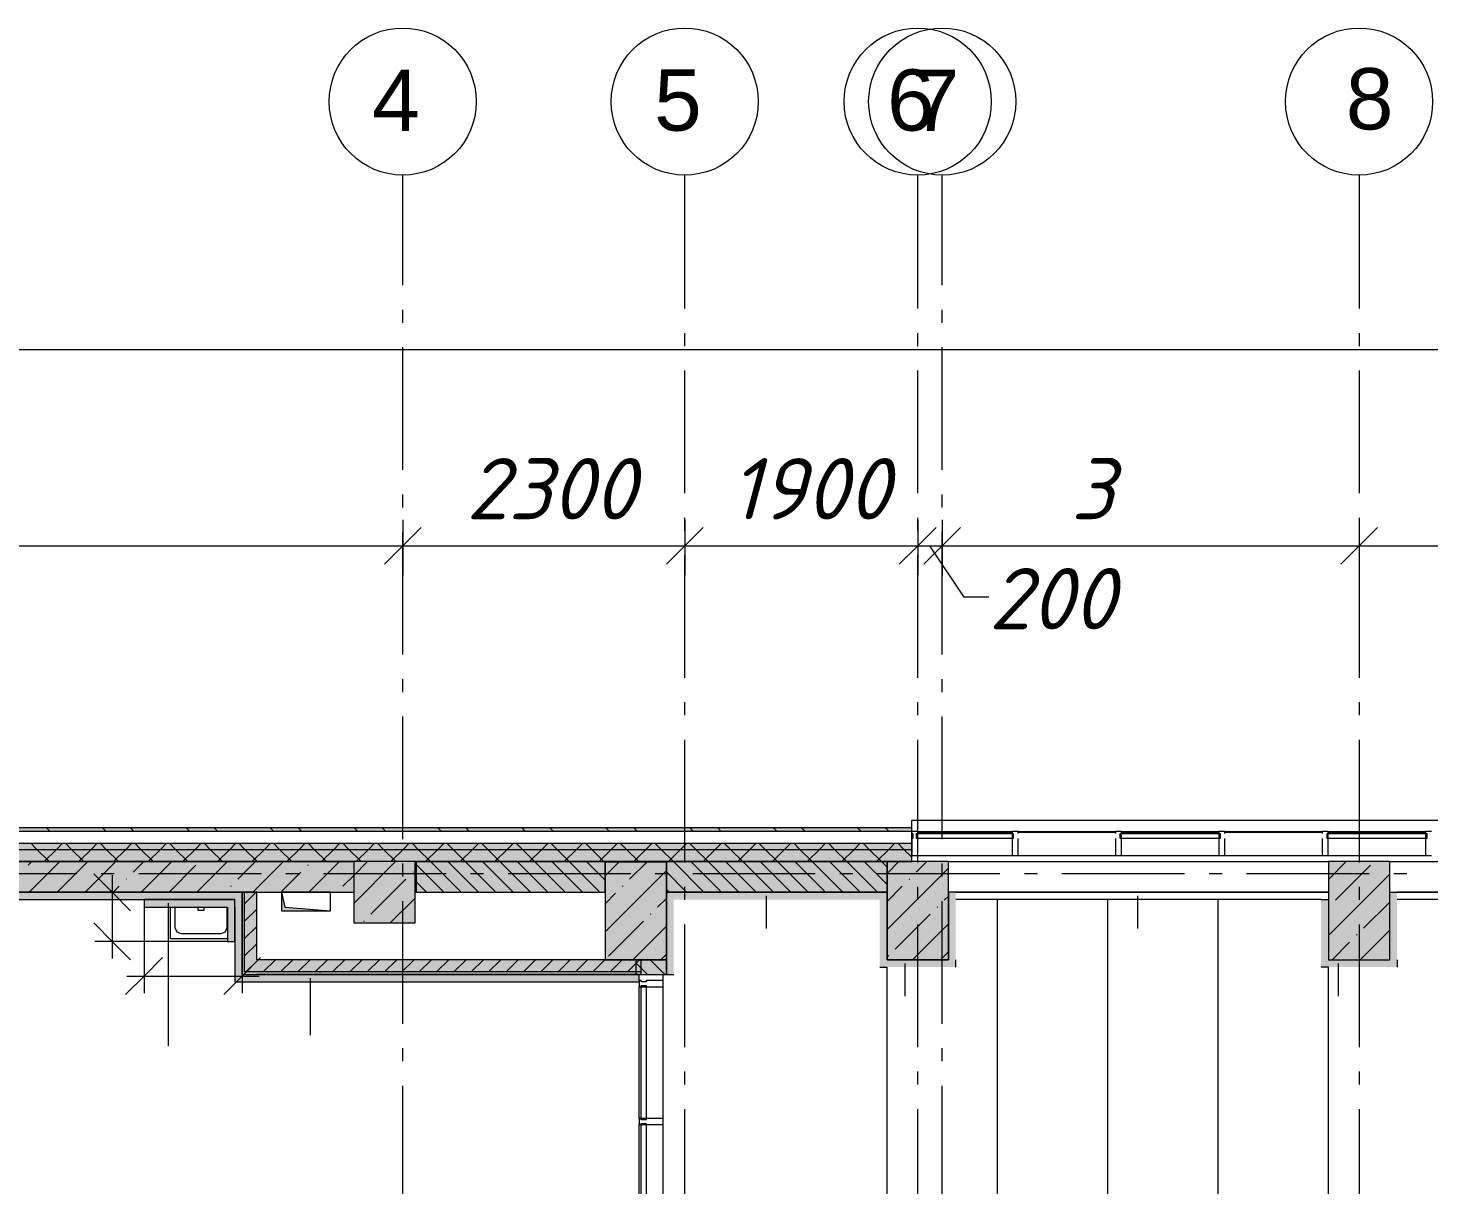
# Model space of a CAD drawing. Header units: millimetres. Extents: x -537608 to 253996, y -217170 to 186033.
# Drawn here: x -363518 to -352091, y 28662 to 38099 of the extents above; entities that cross this region are included whole.
import ezdxf

# ---------------------------------------------------------------- set-up
doc = ezdxf.new("R2010")
doc.units = ezdxf.units.MM
doc.layers.add('PDF _Геометрия', color=7, linetype='Continuous')
doc.layers.add('PDF _Текст', color=7, linetype='Continuous')
doc.layers.add('PDF _Сплошная заливка', color=7, linetype='Continuous', true_color=0xffffff)
doc.styles.add('PDF ArialMT', font='arial.ttf')
doc.styles.add('PDF ISOCPEUR Italic', font='isocpeui.ttf')

msp = doc.modelspace()

# ---------------------------------------------------------------- hatches: boundary and pattern name
at = {"layer": 'PDF _Сплошная заливка', "transparency": 33554559}
h = msp.add_hatch(color=256, dxfattribs=at)
h.paths.add_polyline_path([(-344883.6905, 31549.349), (-344742.87, 31549.349), (-344742.87, 31576.3513), (-345349.8654, 31576.3513), (-345349.8654, 31549.349), (-345302.6812, 31549.349)], flags=0)
h.paths.add_polyline_path([(-356309.8674, 31549.349), (-356309.8674, 31576.3513), (-368611.3754, 31576.3513), (-368611.3754, 31549.349), (-356615.3803, 31549.349)], flags=0)
h = msp.add_hatch(color=256, dxfattribs=at)
h.paths.add_polyline_path([(-345349.8654, 31399.3526), (-344742.87, 31399.3526), (-344742.87, 31449.3528), (-345349.8654, 31449.3528)], flags=0)
h.paths.add_polyline_path([(-356615.3803, 31399.3526), (-356309.8674, 31399.3526), (-356309.8674, 31449.3528), (-368461.3748, 31449.3528), (-368461.3748, 31399.3526), (-358291.3347, 31399.3526)], flags=0)
h = msp.add_hatch(color=256, dxfattribs=at)
h.paths.add_polyline_path([(-344742.87, 31299.3521), (-344742.87, 31399.3526), (-345349.8654, 31399.3526), (-345349.8654, 31299.3521), (-344883.6905, 31299.3521)], flags=0)
h.paths.add_polyline_path([(-356309.8674, 31299.3521), (-356309.8674, 31399.3526), (-368361.3744, 31399.3526), (-368361.3744, 31299.3521), (-356615.3803, 31299.3521)], flags=0)
h = msp.add_hatch(color=256, dxfattribs=at)
h.paths.add_polyline_path([(-360361.3746, 31049.3511), (-360351.3677, 31049.3511), (-360351.3677, 31299.3521), (-360361.3746, 31297.5911)], flags=0)
h.paths.add_polyline_path([(-361771.3703, 31049.3511), (-360861.3681, 31049.3511), (-360861.3681, 31299.3521), (-367861.3722, 31299.3521), (-367861.3722, 31049.3511), (-362481.2252, 31049.3511)], flags=0)
h = msp.add_hatch(color=256, dxfattribs=at)
h.paths.add_polyline_path([(-345302.6812, 31049.3511), (-342911.3689, 31049.3511), (-342911.3689, 31299.3521), (-345349.8654, 31299.3521), (-345349.8654, 31049.3511)], flags=0)
h.paths.add_polyline_path([(-356511.3667, 31049.3511), (-356511.3667, 31299.3521), (-360351.3677, 31299.3521), (-360351.3677, 31049.3511), (-358811.368, 31049.3511), (-358811.368, 31299.0034), (-358311.3745, 31299.0034), (-358311.3745, 31049.3511), (-356615.3803, 31049.3511)], flags=0)
for points in [[(-358811.368, 30499.0043), (-358311.3745, 30499.0043), (-358311.3745, 31299.0034), (-358811.368, 31299.0034), (-358811.368, 30869.4459)], [(-352411.3664, 30499.3488), (-352411.3664, 31299.3521), (-352911.3686, 31299.3521), (-352911.3686, 30499.3488), (-352425.4899, 30499.3488)], [(-358533.3699, 30379.3517), (-358516.3702, 30379.3517), (-358516.3702, 30399.3526), (-361751.3736, 30399.3526), (-361751.3736, 30379.3517), (-359129.3163, 30379.3517)], [(-358516.3702, 30399.3526), (-358516.3702, 30499.3488), (-361651.3732, 30499.3488), (-361651.3732, 30399.3526), (-359129.3163, 30399.3526)]]:
    msp.add_hatch(color=256, dxfattribs=at).paths.add_polyline_path(points)
at = {"layer": 'PDF _Сплошная заливка', "true_color": 0xff7d7d, "transparency": 33554559}
for points in [[(-361831.3688, 30989.3525), (-361771.3703, 30989.3525), (-361771.3703, 31049.3511), (-367801.3736, 31049.3511), (-367801.3736, 30989.3525), (-362481.2252, 30989.3525)], [(-358291.3347, 30379.0029), (-358251.3673, 30379.0029), (-358251.3673, 31049.3511), (-358311.3745, 31049.3511), (-358311.3745, 30379.0029)], [(-358533.3699, 30319.3488), (-358533.3699, 30379.3517), (-361771.3703, 30379.3517), (-361771.3703, 30319.3488), (-359129.3163, 30319.3488)]]:
    msp.add_hatch(color=11, dxfattribs=at).paths.add_polyline_path(points)
at = {"layer": 'PDF _Сплошная заливка', "true_color": 0xbce362, "transparency": 33554559}
msp.add_hatch(color=63, dxfattribs=at).paths.add_polyline_path([(-361891.3759, 30929.3498), (-361831.3688, 30929.3498), (-361831.3688, 30989.3525), (-362571.3737, 30989.3525), (-362571.3737, 30929.3498), (-362481.2252, 30929.3498)])

# ---------------------------------------------------------------- linework, layer by layer
at = {"layer": 'PDF _Геометрия', "color": 253, "lineweight": 9, "true_color": 0xaaaaaa}
for p, q in [((-360461.375, 36000.5951), (-360461.375, 36899.2642)), ((-358161.3738, 35810.6873), (-358161.3738, 36899.2642)), ((-356261.3743, 35810.6873), (-356261.3743, 36899.2642)), ((-356061.3734, 36000.5951), (-356061.3734, 36899.2642)), ((-352661.3676, 36899.2642), (-352661.3676, 35810.6873)), ((-360461.375, 35694.7636), (-360461.375, 35800.5943)), ((-356061.3734, 35694.7636), (-356061.3734, 35800.5943)), ((-358161.3738, 35504.8516), (-358161.3738, 35610.6865)), ((-356261.3743, 35504.8516), (-356261.3743, 35610.6865)), ((-352661.3676, 35610.6865), (-352661.3676, 35504.8516)), ((-360461.375, 34494.7628), (-360461.375, 35494.7628)), ((-356061.3734, 34494.7628), (-356061.3734, 35494.7628)), ((-358161.3738, 34304.8507), (-358161.3738, 35304.8507)), ((-356261.3743, 34304.8507), (-356261.3743, 35304.8507)), ((-352661.3676, 35304.8507), (-352661.3676, 34304.8507)), ((-360461.375, 34188.9271), (-360461.375, 34294.762)), ((-356061.3734, 34188.9271), (-356061.3734, 34294.762)), ((-358161.3738, 33999.0192), (-358161.3738, 34104.8542)), ((-356261.3743, 33999.0192), (-356261.3743, 34104.8542)), ((-352661.3676, 34104.8542), (-352661.3676, 33999.0192)), ((-360461.375, 32988.9262), (-360461.375, 33988.9262)), ((-356061.3734, 32988.9262), (-356061.3734, 33988.9262)), ((-358161.3738, 32799.0184), (-358161.3738, 33799.0184)), ((-356261.3743, 32799.0184), (-356261.3743, 33799.0184)), ((-352661.3676, 33799.0184), (-352661.3676, 32799.0184)), ((-360461.375, 32683.0947), (-360461.375, 32788.9297)), ((-356061.3734, 32683.0947), (-356061.3734, 32788.9297)), ((-358161.3738, 32493.187), (-358161.3738, 32599.0176)), ((-356261.3743, 32493.187), (-356261.3743, 32599.0176)), ((-352661.3676, 32599.0176), (-352661.3676, 32493.187)), ((-360461.375, 31483.0939), (-360461.375, 32483.0939)), ((-356061.3734, 31483.0939), (-356061.3734, 32483.0939)), ((-358161.3738, 31293.1861), (-358161.3738, 32293.1861)), ((-356261.3743, 31293.1861), (-356261.3743, 32293.1861)), ((-352661.3676, 32293.1861), (-352661.3676, 31293.1861)), ((-356309.8674, 31576.3513), (-356309.8674, 31637.3488)), ((-356309.8674, 31637.3488), (-345349.8654, 31637.3488)), ((-356259.8672, 31539.3506), (-355491.7964, 31539.3506)), ((-355491.7964, 31537.3527), (-356259.8672, 31537.3527)), ((-355441.7962, 31539.3506), (-354648.7167, 31539.3506)), ((-354648.7167, 31537.3527), (-355441.7962, 31537.3527)), ((-354598.7165, 31539.3506), (-353805.637, 31539.3506)), ((-353805.637, 31537.3527), (-354598.7165, 31537.3527)), ((-353755.6368, 31539.3506), (-352962.5659, 31539.3506)), ((-352962.5659, 31537.3527), (-353755.6368, 31537.3527)), ((-352912.5657, 31539.3506), (-352119.4861, 31539.3506)), ((-352119.4861, 31537.3527), (-352912.5657, 31537.3527)), ((-363119.8001, 31199.3518), (-364119.8044, 31199.3518)), ((-362813.9686, 31199.3518), (-362919.7992, 31199.3518)), ((-361613.9721, 31199.3518), (-362613.9677, 31199.3518)), ((-361308.132, 31199.3518), (-361413.9713, 31199.3518)), ((-360108.1355, 31199.3518), (-361108.1311, 31199.3518)), ((-360461.375, 31177.2625), (-360461.375, 31283.0931)), ((-359802.304, 31199.3518), (-359908.1346, 31199.3518)), ((-358602.2989, 31199.3518), (-359602.3032, 31199.3518)), ((-358296.4674, 31199.3518), (-358402.298, 31199.3518)), ((-357096.4709, 31199.3518), (-358096.4665, 31199.3518)), ((-356790.6308, 31199.3518), (-356896.47, 31199.3518)), ((-355590.6343, 31199.3518), (-356590.6299, 31199.3518)), ((-356061.3734, 31177.2625), (-356061.3734, 31283.0931)), ((-355284.8028, 31199.3518), (-355390.6334, 31199.3518)), ((-354084.7976, 31199.3518), (-355084.8019, 31199.3518)), ((-353778.9661, 31199.3518), (-353884.7968, 31199.3518)), ((-352578.9697, 31199.3518), (-353578.9653, 31199.3518)), ((-352273.1296, 31199.3518), (-352378.9688, 31199.3518)), ((-358161.3738, 30987.3503), (-358161.3738, 31093.1853)), ((-356261.3743, 30987.3503), (-356261.3743, 31093.1853)), ((-352661.3676, 31093.1853), (-352661.3676, 30987.3503)), ((-361451.3724, 31049.3511), (-361451.3724, 30899.3505)), ((-361051.3707, 31049.3511), (-361451.3724, 31049.3511)), ((-361451.3724, 31049.3511), (-361423.8748, 30926.8523)), ((-361051.3707, 30899.3505), (-361051.3707, 31049.3511)), ((-360461.375, 29977.2616), (-360461.375, 30977.2616)), ((-356061.3734, 29977.2616), (-356061.3734, 30977.2616)), ((-362356.3711, 30669.3504), (-362356.3711, 30929.3498)), ((-362316.3691, 30759.3482), (-362316.3691, 30929.3498)), ((-362131.3701, 30929.3498), (-362131.3701, 30904.3367)), ((-362131.3701, 30904.3367), (-362081.3699, 30904.3367)), ((-362081.3699, 30904.3367), (-362081.3699, 30929.3498)), ((-361896.3708, 30929.7932), (-361896.3708, 30759.3482)), ((-361451.3724, 30899.3505), (-361051.3707, 30899.3505)), ((-361423.8748, 30926.8523), (-361051.3707, 30899.3505)), ((-362301.7291, 30723.9966), (-362316.3691, 30759.3482)), ((-361896.3708, 30759.3482), (-361911.0195, 30723.9966)), ((-358161.3738, 29787.3495), (-358161.3738, 30787.3495)), ((-356261.3743, 29787.3495), (-356261.3743, 30787.3495)), ((-352661.3676, 30787.3495), (-352661.3676, 29787.3495)), ((-361891.3759, 30669.3504), (-362356.3711, 30669.3504)), ((-362266.369, 30709.3479), (-362301.7291, 30723.9966)), ((-361946.371, 30709.3479), (-362266.369, 30709.3479)), ((-361911.0195, 30723.9966), (-361946.371, 30709.3479)), ((-360461.375, 29671.4258), (-360461.375, 29777.2608)), ((-356061.3734, 29671.4258), (-356061.3734, 29777.2608)), ((-358161.3738, 29481.518), (-358161.3738, 29587.353)), ((-356261.3743, 29481.518), (-356261.3743, 29587.353)), ((-352661.3676, 29587.353), (-352661.3676, 29481.518)), ((-360461.375, 28471.425), (-360461.375, 29471.425)), ((-356061.3734, 28471.425), (-356061.3734, 29471.425)), ((-358161.3738, 28281.5172), (-358161.3738, 29281.5172)), ((-356261.3743, 28281.5172), (-356261.3743, 29281.5172)), ((-352661.3676, 29281.5172), (-352661.3676, 28281.5172))]:
    msp.add_line(p, q, dxfattribs=at)
at = {"layer": 'PDF _Геометрия', "lineweight": 9}
for p, q in [((-368501.3767, 35475.7264), (-264521.3486, 35475.7264)), ((-360461.375, 34087.8588), (-360461.375, 33875.7282)), ((-358161.3738, 34087.8588), (-358161.3738, 33875.7282)), ((-356261.3743, 34087.8588), (-356261.3743, 33875.7282)), ((-356061.3734, 34087.8588), (-356061.3734, 33875.7282)), ((-352661.3676, 34087.8588), (-352661.3676, 33875.7282)), ((-368501.3767, 33875.7282), (-360461.375, 33875.7282)), ((-360461.375, 33875.7282), (-358161.3738, 33875.7282)), ((-360461.375, 33875.7282), (-360461.375, 33635.7254)), ((-358161.3738, 33875.7282), (-356261.3743, 33875.7282)), ((-358161.3738, 33875.7282), (-358161.3738, 33635.7254)), ((-356261.3743, 33875.7282), (-356061.3734, 33875.7282)), ((-356261.3743, 33875.7282), (-356261.3743, 33635.7254)), ((-355881.2573, 33457.9215), (-356161.3739, 33875.7282)), ((-356061.3734, 33875.7282), (-352661.3676, 33875.7282)), ((-356061.3734, 33875.7282), (-356061.3734, 33635.7254)), ((-352661.3676, 33875.7282), (-347961.3647, 33875.7282)), ((-352661.3676, 33875.7282), (-352661.3676, 33635.7254)), ((-355681.2564, 33457.9215), (-355881.2573, 33457.9215)), ((-356309.8674, 31576.3513), (-368361.3744, 31576.3513)), ((-368361.3744, 31549.349), (-356309.8674, 31549.349)), ((-356309.8674, 31549.349), (-356309.8674, 31576.3513)), ((-356309.8674, 31449.3528), (-356309.8674, 31549.349)), ((-356259.8672, 31546.352), (-356309.8674, 31546.352)), ((-356309.8674, 31546.352), (-356309.8674, 31529.3523)), ((-356259.8672, 31529.3523), (-356259.8672, 31546.352)), ((-356259.8672, 31546.352), (-355491.7964, 31546.352)), ((-355441.7962, 31546.352), (-355491.7964, 31546.352)), ((-355491.7964, 31546.352), (-355491.7964, 31529.3523)), ((-355441.7962, 31546.352), (-354648.7167, 31546.352)), ((-355441.7962, 31529.3523), (-355441.7962, 31546.352)), ((-354598.7165, 31546.352), (-354648.7167, 31546.352)), ((-354648.7167, 31546.352), (-354648.7167, 31529.3523)), ((-354598.7165, 31546.352), (-353805.637, 31546.352)), ((-354598.7165, 31529.3523), (-354598.7165, 31546.352)), ((-353755.6368, 31546.352), (-353805.637, 31546.352)), ((-353805.637, 31546.352), (-353805.637, 31529.3523)), ((-353755.6368, 31546.352), (-352962.5659, 31546.352)), ((-353755.6368, 31529.3523), (-353755.6368, 31546.352)), ((-352912.5657, 31546.352), (-352962.5659, 31546.352)), ((-352962.5659, 31546.352), (-352962.5659, 31529.3523)), ((-352912.5657, 31529.3523), (-352912.5657, 31546.352)), ((-352912.5657, 31546.352), (-352119.4861, 31546.352)), ((-352069.4859, 31546.352), (-352119.4861, 31546.352)), ((-352119.4861, 31546.352), (-352119.4861, 31529.3523)), ((-368361.3744, 31449.3528), (-356309.8674, 31449.3528)), ((-363445.4904, 31399.3526), (-363495.4906, 31449.3528)), ((-363286.0857, 31399.3526), (-363236.0854, 31449.3528)), ((-363162.6439, 31399.3526), (-363212.6441, 31449.3528)), ((-363003.2477, 31399.3526), (-362953.2475, 31449.3528)), ((-362879.806, 31399.3526), (-362929.8062, 31449.3528)), ((-362720.4012, 31399.3526), (-362670.401, 31449.3528)), ((-362596.9594, 31399.3526), (-362646.9596, 31449.3528)), ((-362437.5633, 31399.3526), (-362387.5631, 31449.3528)), ((-362314.1129, 31399.3526), (-362364.1131, 31449.3528)), ((-362154.7167, 31399.3526), (-362104.7165, 31449.3528)), ((-362031.275, 31399.3526), (-362081.2752, 31449.3528)), ((-361871.8702, 31399.3526), (-361821.87, 31449.3528)), ((-361748.4284, 31399.3526), (-361798.4286, 31449.3528)), ((-361589.0323, 31399.3526), (-361539.0321, 31449.3528)), ((-361465.5905, 31399.3526), (-361515.5907, 31449.3528)), ((-361306.1858, 31399.3526), (-361256.1855, 31449.3528)), ((-361182.744, 31399.3526), (-361232.7442, 31449.3528)), ((-361023.3478, 31399.3526), (-360973.3476, 31449.3528)), ((-360899.906, 31399.3526), (-360949.9062, 31449.3528)), ((-360740.5013, 31399.3526), (-360690.5011, 31449.3528)), ((-360617.0595, 31399.3526), (-360667.0597, 31449.3528)), ((-360457.6634, 31399.3526), (-360407.6631, 31449.3528)), ((-360334.2216, 31399.3526), (-360384.2131, 31449.3528)), ((-360174.8168, 31399.3526), (-360124.8166, 31449.3528)), ((-360051.375, 31399.3526), (-360101.3752, 31449.3528)), ((-359891.9703, 31399.3526), (-359841.9787, 31449.3528)), ((-359768.5284, 31399.3526), (-359818.5286, 31449.3528)), ((-359609.1323, 31399.3526), (-359559.1321, 31449.3528)), ((-359485.6905, 31399.3526), (-359535.6907, 31449.3528)), ((-359326.2858, 31399.3526), (-359276.2856, 31449.3528)), ((-359202.8439, 31399.3526), (-359252.8442, 31449.3528)), ((-359043.4478, 31399.3526), (-358993.4476, 31449.3528)), ((-358920.006, 31399.3526), (-358970.0062, 31449.3528)), ((-358760.6013, 31399.3526), (-358710.6011, 31449.3528)), ((-358637.1595, 31399.3526), (-358687.1597, 31449.3528)), ((-358477.7633, 31399.3526), (-358427.7631, 31449.3528)), ((-358354.3216, 31399.3526), (-358404.3218, 31449.3528)), ((-358194.9168, 31399.3526), (-358144.9166, 31449.3528)), ((-358071.475, 31399.3526), (-358121.4752, 31449.3528)), ((-357912.0789, 31399.3526), (-357862.0787, 31449.3528)), ((-357788.6285, 31399.3526), (-357838.6287, 31449.3528)), ((-357629.2323, 31399.3526), (-357579.2321, 31449.3528)), ((-357505.7906, 31399.3526), (-357555.7908, 31449.3528)), ((-357346.3858, 31399.3526), (-357296.3856, 31449.3528)), ((-357222.944, 31399.3526), (-357272.9442, 31449.3528)), ((-357063.5479, 31399.3526), (-357013.5477, 31449.3528)), ((-356940.1061, 31399.3526), (-356990.1063, 31449.3528)), ((-356780.7013, 31399.3526), (-356730.7011, 31449.3528)), ((-356657.2596, 31399.3526), (-356707.2598, 31449.3528)), ((-356497.8634, 31399.3526), (-356447.8632, 31449.3528)), ((-356374.4216, 31399.3526), (-356424.4219, 31449.3528)), ((-356309.8674, 31529.3523), (-356299.8691, 31529.3523)), ((-356299.8691, 31489.3504), (-356309.8674, 31489.3504)), ((-356309.8674, 31489.3504), (-356309.8674, 31349.3524)), ((-356309.8674, 31399.3526), (-356309.8674, 31449.3528)), ((-356299.8691, 31529.3523), (-356299.8691, 31489.3504)), ((-356269.8742, 31489.3504), (-356269.8742, 31529.3523)), ((-356269.8742, 31529.3523), (-356259.8672, 31529.3523)), ((-356259.8672, 31489.3504), (-356269.8742, 31489.3504)), ((-356259.8672, 31489.3504), (-356259.8672, 31529.3523)), ((-356259.8672, 31529.3523), (-355491.7964, 31529.3523)), ((-356259.8672, 31349.3524), (-356259.8672, 31489.3504)), ((-355491.7964, 31489.3504), (-356259.8672, 31489.3504)), ((-355491.7964, 31529.3523), (-355491.7964, 31489.3504)), ((-355491.7964, 31529.3523), (-355481.7895, 31529.3523)), ((-355481.7895, 31489.3504), (-355491.7964, 31489.3504)), ((-355491.7964, 31489.3504), (-355491.7964, 31349.3524)), ((-355481.7895, 31529.3523), (-355481.7895, 31489.3504)), ((-355441.7962, 31349.3524), (-355441.7962, 31489.3504)), ((-354648.7167, 31489.3504), (-354648.7167, 31349.3524)), ((-354608.7148, 31489.3504), (-354608.7148, 31529.3523)), ((-354608.7148, 31529.3523), (-354598.7165, 31529.3523)), ((-354598.7165, 31489.3504), (-354608.7148, 31489.3504)), ((-354598.7165, 31489.3504), (-354598.7165, 31529.3523)), ((-354598.7165, 31529.3523), (-353805.637, 31529.3523)), ((-353805.637, 31489.3504), (-354598.7165, 31489.3504)), ((-354598.7165, 31349.3524), (-354598.7165, 31489.3504)), ((-353805.637, 31529.3523), (-353805.637, 31489.3504)), ((-353805.637, 31529.3523), (-353795.6386, 31529.3523)), ((-353795.6386, 31489.3504), (-353805.637, 31489.3504)), ((-353805.637, 31489.3504), (-353805.637, 31349.3524)), ((-353795.6386, 31529.3523), (-353795.6386, 31489.3504)), ((-353755.6368, 31349.3524), (-353755.6368, 31489.3504)), ((-352962.5659, 31489.3504), (-352962.5659, 31349.3524)), ((-352922.5639, 31489.3504), (-352922.5639, 31529.3523)), ((-352922.5639, 31529.3523), (-352912.5657, 31529.3523)), ((-352912.5657, 31489.3504), (-352922.5639, 31489.3504)), ((-352912.5657, 31489.3504), (-352912.5657, 31529.3523)), ((-352912.5657, 31529.3523), (-352119.4861, 31529.3523)), ((-352912.5657, 31349.3524), (-352912.5657, 31489.3504)), ((-352119.4861, 31489.3504), (-352912.5657, 31489.3504)), ((-352119.4861, 31529.3523), (-352119.4861, 31489.3504)), ((-352119.4861, 31529.3523), (-352109.4878, 31529.3523)), ((-352109.4878, 31489.3504), (-352119.4861, 31489.3504)), ((-352119.4861, 31489.3504), (-352119.4861, 31349.3524)), ((-352109.4878, 31529.3523), (-352109.4878, 31489.3504)), ((-368361.3744, 31399.3526), (-356309.8674, 31399.3526)), ((-363345.49, 31299.3521), (-363445.4904, 31399.3526)), ((-363386.0861, 31299.3521), (-363286.0857, 31399.3526)), ((-363062.6434, 31299.3521), (-363162.6439, 31399.3526)), ((-363103.2482, 31299.3521), (-363003.2477, 31399.3526)), ((-362779.8055, 31299.3521), (-362879.806, 31399.3526)), ((-362820.4017, 31299.3521), (-362720.4012, 31399.3526)), ((-362496.959, 31299.3521), (-362596.9594, 31399.3526)), ((-362537.5637, 31299.3521), (-362437.5633, 31399.3526)), ((-362214.121, 31299.3521), (-362314.1129, 31399.3526)), ((-362254.7172, 31299.3521), (-362154.7167, 31399.3526)), ((-361931.2745, 31299.3521), (-362031.275, 31399.3526)), ((-361971.8707, 31299.3521), (-361871.8702, 31399.3526)), ((-361648.428, 31299.3521), (-361748.4284, 31399.3526)), ((-361689.0327, 31299.3521), (-361589.0323, 31399.3526)), ((-361365.5901, 31299.3521), (-361465.5905, 31399.3526)), ((-361406.1862, 31299.3521), (-361306.1858, 31399.3526)), ((-361082.7435, 31299.3521), (-361182.744, 31399.3526)), ((-361123.3482, 31299.3521), (-361023.3478, 31399.3526)), ((-360799.9056, 31299.3521), (-360899.906, 31399.3526)), ((-360840.5017, 31299.3521), (-360740.5013, 31399.3526)), ((-360517.0591, 31299.3521), (-360617.0595, 31399.3526)), ((-360557.6638, 31299.3521), (-360457.6634, 31399.3526)), ((-360234.2211, 31299.3521), (-360334.2216, 31399.3526)), ((-360274.8172, 31299.3521), (-360174.8168, 31399.3526)), ((-359951.3746, 31299.3521), (-360051.375, 31399.3526)), ((-359991.9706, 31299.3521), (-359891.9703, 31399.3526)), ((-359668.5281, 31299.3521), (-359768.5284, 31399.3526)), ((-359709.1327, 31299.3521), (-359609.1323, 31399.3526)), ((-359385.6901, 31299.3521), (-359485.6905, 31399.3526)), ((-359426.2862, 31299.3521), (-359326.2858, 31399.3526)), ((-359102.8436, 31299.3521), (-359202.8439, 31399.3526)), ((-359143.4483, 31299.3521), (-359043.4478, 31399.3526)), ((-358820.0056, 31299.3521), (-358920.006, 31399.3526)), ((-358860.6017, 31299.3521), (-358760.6013, 31399.3526)), ((-358537.1591, 31299.3521), (-358637.1595, 31399.3526)), ((-358577.7638, 31299.3521), (-358477.7633, 31399.3526)), ((-358254.3211, 31299.3521), (-358354.3216, 31399.3526)), ((-358294.9173, 31299.3521), (-358194.9168, 31399.3526)), ((-357971.4746, 31299.3521), (-358071.475, 31399.3526)), ((-358012.0707, 31299.3521), (-357912.0789, 31399.3526)), ((-357688.6366, 31299.3521), (-357788.6285, 31399.3526)), ((-357729.2328, 31299.3521), (-357629.2323, 31399.3526)), ((-357405.7901, 31299.3521), (-357505.7906, 31399.3526)), ((-357446.3863, 31299.3521), (-357346.3858, 31399.3526)), ((-357122.9436, 31299.3521), (-357222.944, 31399.3526)), ((-357163.5483, 31299.3521), (-357063.5479, 31399.3526)), ((-356840.1057, 31299.3521), (-356940.1061, 31399.3526)), ((-356880.7018, 31299.3521), (-356780.7013, 31399.3526)), ((-356557.2591, 31299.3521), (-356657.2596, 31399.3526)), ((-356597.8639, 31299.3521), (-356497.8634, 31399.3526)), ((-356309.8674, 31334.8027), (-356374.4216, 31399.3526)), ((-356309.8674, 31299.3521), (-356309.8674, 31399.3526)), ((-356309.8674, 31349.3524), (-356259.8672, 31349.3524)), ((-356259.8672, 31349.3524), (-355491.7964, 31349.3524)), ((-355491.7964, 31349.3524), (-355441.7962, 31349.3524)), ((-355441.7962, 31349.3524), (-354648.7167, 31349.3524)), ((-354648.7167, 31349.3524), (-354598.7165, 31349.3524)), ((-354598.7165, 31349.3524), (-353805.637, 31349.3524)), ((-353805.637, 31349.3524), (-353755.6368, 31349.3524)), ((-353755.6368, 31349.3524), (-352962.5659, 31349.3524)), ((-352962.5659, 31349.3524), (-352912.5657, 31349.3524)), ((-352912.5657, 31349.3524), (-352119.4861, 31349.3524)), ((-352119.4861, 31349.3524), (-352069.4859, 31349.3524)), ((-367861.3722, 31299.3521), (-360861.3681, 31299.3521)), ((-360861.3681, 31299.3521), (-367861.3722, 31299.3521)), ((-363516.3399, 31269.2969), (-363486.2846, 31299.3521)), ((-363508.1845, 31049.3511), (-363258.1834, 31299.3521)), ((-363280.0919, 31049.3511), (-363030.0908, 31299.3521)), ((-363051.9906, 31049.3511), (-362801.9896, 31299.3521)), ((-362660.9711, 31212.2738), (-362573.8884, 31299.3521)), ((-362595.7882, 31049.3511), (-362345.7958, 31299.3521)), ((-362367.6956, 31049.3511), (-362147.7498, 31269.2969)), ((-362139.5944, 31049.3511), (-361889.5933, 31299.3521)), ((-361805.6023, 31155.2463), (-361661.4921, 31299.3521)), ((-361683.4005, 31049.3511), (-361433.3995, 31299.3521)), ((-361455.2994, 31049.3511), (-361292.381, 31212.2738)), ((-361235.3535, 31269.2969), (-361230.6084, 31274.0378)), ((-361227.1982, 31049.3511), (-360977.197, 31299.3521)), ((-360861.3681, 30958.983), (-360521.0033, 31299.3521)), ((-360861.3681, 31187.0799), (-360749.1045, 31299.3521)), ((-360361.3746, 31299.3521), (-360861.3681, 31299.3521)), ((-360861.3681, 31299.3521), (-360861.3681, 30799.35)), ((-360379.9847, 31212.2738), (-360375.2396, 31217.0146)), ((-360351.3677, 31299.3521), (-360361.3746, 31299.3521)), ((-360361.3746, 31299.3521), (-356309.8674, 31299.3521)), ((-360361.3746, 30799.35), (-360361.3746, 31299.3521)), ((-360351.3677, 31049.3511), (-360351.3677, 31299.3521)), ((-356511.3667, 31299.3521), (-360351.3677, 31299.3521)), ((-360351.3677, 31299.3521), (-360351.3677, 31049.3511)), ((-360125.6347, 31049.3511), (-360351.3677, 31275.0841)), ((-359984.22, 31049.3511), (-360234.2211, 31299.3521)), ((-359842.7967, 31049.3511), (-360092.7979, 31299.3521)), ((-359701.3735, 31049.3511), (-359951.3746, 31299.3521)), ((-359559.9502, 31049.3511), (-359809.9513, 31299.3521)), ((-359418.5355, 31049.3511), (-359668.5281, 31299.3521)), ((-359277.1123, 31049.3511), (-359527.1134, 31299.3521)), ((-359135.689, 31049.3511), (-359385.6901, 31299.3521)), ((-358994.2657, 31049.3511), (-359244.2668, 31299.3521)), ((-358852.8425, 31049.3511), (-359102.8436, 31299.3521)), ((-358811.368, 31149.2955), (-358961.4289, 31299.3521)), ((-358811.368, 31290.7188), (-358820.0056, 31299.3521)), ((-358811.368, 31184.1949), (-358696.5638, 31299.0034)), ((-358811.368, 31049.3511), (-358811.368, 31299.0034)), ((-358811.368, 31299.0034), (-358311.3745, 31299.0034)), ((-358311.3745, 31299.0034), (-358811.368, 31299.0034)), ((-358811.368, 31299.0034), (-358811.368, 31049.3511)), ((-358811.368, 30727.9969), (-358311.3745, 31227.999)), ((-358678.2379, 31299.0034), (-358678.5824, 31299.3521)), ((-358612.2197, 31155.2463), (-358468.4626, 31299.0034)), ((-358536.8146, 31299.0034), (-358537.1591, 31299.3521)), ((-358395.3913, 31299.0034), (-358395.7358, 31299.3521)), ((-358311.3745, 31299.0034), (-358311.3745, 31049.3511)), ((-358311.3745, 31049.3511), (-358311.3745, 31299.0034)), ((-358145.7434, 31049.3511), (-358311.3745, 31214.9822)), ((-358004.3201, 31049.3511), (-358254.3211, 31299.3521)), ((-357862.8968, 31049.3511), (-358112.8979, 31299.3521)), ((-357721.4736, 31049.3511), (-357971.4746, 31299.3521)), ((-357580.0503, 31049.3511), (-357830.0513, 31299.3521)), ((-357438.6356, 31049.3511), (-357688.6366, 31299.3521)), ((-357297.2124, 31049.3511), (-357547.2134, 31299.3521)), ((-357155.7891, 31049.3511), (-357405.7901, 31299.3521)), ((-357014.3658, 31049.3511), (-357264.3668, 31299.3521)), ((-356872.9426, 31049.3511), (-357122.9436, 31299.3521)), ((-356731.5279, 31049.3511), (-356981.5289, 31299.3521)), ((-356590.1046, 31049.3511), (-356840.1057, 31299.3521)), ((-356511.3667, 31112.0408), (-356698.6824, 31299.3521)), ((-356511.3667, 31253.4598), (-356557.2591, 31299.3521)), ((-356511.3667, 31203.2098), (-356415.2331, 31299.3521)), ((-356011.3732, 31299.3521), (-356511.3667, 31299.3521)), ((-356511.3667, 31299.3521), (-356511.3667, 31049.3511)), ((-356511.3667, 31049.3511), (-356511.3667, 31299.3521)), ((-356511.3667, 30747.0117), (-356011.3732, 31247.0138)), ((-356315.0173, 31299.3521), (-356309.8674, 31304.4977)), ((-356274.2059, 31212.2738), (-356187.1318, 31299.3521)), ((-352911.3686, 31299.0034), (-356012.0622, 31299.0034)), ((-356011.3732, 30499.3488), (-356011.3732, 31299.3521)), ((-356011.3732, 31299.3521), (-352911.3686, 31299.3521)), ((-352911.3686, 31153.6316), (-352765.6566, 31299.3521)), ((-352411.3664, 31299.3521), (-352911.3686, 31299.3521)), ((-352911.3686, 31299.3521), (-352911.3686, 30499.3488)), ((-352911.3686, 30697.4378), (-352411.3664, 31197.4356)), ((-352852.7307, 30984.1726), (-352567.6107, 31269.2969)), ((-352411.3664, 30499.3488), (-352411.3664, 31299.3521)), ((-352411.3664, 31299.3521), (-348211.3657, 31299.3521)), ((-348211.3657, 31299.0034), (-352411.3664, 31299.0034)), ((-362831.4248, 31189.3491), (-362831.4248, 30509.3514)), ((-362823.8894, 31049.3511), (-362775.0174, 31098.2232)), ((-362717.9899, 31155.2463), (-362713.2534, 31159.9915)), ((-361862.6211, 31098.2232), (-361857.8846, 31102.964)), ((-360950.2248, 31098.2232), (-360861.3681, 31187.0799)), ((-360722.1323, 30870.1263), (-360437.0036, 31155.2463)), ((-360267.0579, 31049.3511), (-360351.3677, 31133.6608)), ((-358669.2472, 31098.2232), (-358664.502, 31102.964)), ((-356511.3667, 30975.1129), (-356388.2608, 31098.2232)), ((-356331.2334, 31155.2463), (-356326.4882, 31159.9915)), ((-361771.3703, 31049.3511), (-367801.3736, 31049.3511)), ((-367801.3736, 31049.3511), (-361771.3703, 31049.3511)), ((-367801.3736, 30989.3525), (-361831.3688, 30989.3525)), ((-362831.4248, 31049.3511), (-362971.4185, 31049.3511)), ((-362619.2899, 31049.3511), (-362831.4248, 31049.3511)), ((-361831.3688, 30989.3525), (-362571.3737, 30989.3525)), ((-362571.3737, 30989.3525), (-362571.3737, 30929.3498)), ((-361831.3688, 30929.3498), (-361831.3688, 30989.3525)), ((-361751.3736, 31049.3511), (-361771.3703, 31049.3511)), ((-361771.3703, 31049.3511), (-361771.3703, 30989.3525)), ((-361771.3703, 30989.3525), (-361771.3703, 31049.3511)), ((-361771.3703, 31049.3511), (-360861.3681, 31049.3511)), ((-361771.3703, 30379.3517), (-361771.3703, 30989.3525)), ((-361771.3703, 30989.3525), (-361771.3703, 30379.3517)), ((-361751.3736, 30954.169), (-361656.1872, 31049.3511)), ((-361651.3732, 31049.3511), (-361751.3736, 31049.3511)), ((-361751.3736, 30399.3526), (-361751.3736, 31049.3511)), ((-361651.3732, 30499.3488), (-361651.3732, 31049.3511)), ((-360564.8029, 30799.35), (-360361.3746, 31002.787)), ((-360361.3746, 31049.3511), (-360351.3677, 31049.3511)), ((-360351.3677, 31049.3511), (-358811.368, 31049.3511)), ((-358811.368, 31049.3511), (-358811.368, 30499.0043)), ((-358811.368, 30956.0981), (-358726.266, 31041.2)), ((-358384.1185, 30927.1495), (-358311.3745, 30999.8978)), ((-358287.158, 31049.3511), (-358311.3745, 31073.5632)), ((-358311.3745, 31049.3511), (-356511.3667, 31049.3511)), ((-358311.3745, 30499.0043), (-358311.3745, 31049.3511)), ((-358251.3673, 31049.3511), (-358311.3745, 31049.3511)), ((-358311.3745, 31049.3511), (-358311.3745, 30379.0029)), ((-356571.3739, 31049.3511), (-358251.3673, 31049.3511)), ((-357498.5653, 31019.3518), (-357498.5653, 30753.1993)), ((-356511.3667, 31049.3511), (-356571.3739, 31049.3511)), ((-356511.3667, 31049.3511), (-356511.3667, 30499.3488)), ((-356511.3667, 30499.0043), (-356511.3667, 31049.3511)), ((-356046.1133, 30984.1726), (-356011.3732, 31018.9127)), ((-355951.3747, 31049.3511), (-356011.3732, 31049.3511)), ((-356011.3732, 31049.3511), (-356011.3732, 30499.0043)), ((-352911.3686, 31049.3511), (-355951.3747, 31049.3511)), ((-355951.3747, 31049.3511), (-352911.3686, 31049.3511)), ((-352971.3672, 30989.3525), (-355951.3747, 30989.3525)), ((-354469.5565, 31019.3518), (-354469.5565, 30753.1993)), ((-352971.3672, 30989.3525), (-352911.3686, 30989.3525)), ((-352911.3686, 30989.3525), (-352911.3686, 30499.3488)), ((-352624.6295, 30756.0757), (-352411.3664, 30969.3387)), ((-352411.3664, 30499.3488), (-352411.3664, 31049.3511)), ((-352411.3664, 31049.3511), (-352351.368, 31049.3511)), ((-348211.3657, 31049.3511), (-352351.368, 31049.3511)), ((-352351.368, 31049.3511), (-348211.3657, 31049.3511)), ((-348271.3729, 30989.3525), (-352351.368, 30989.3525)), ((-362571.3737, 30929.3498), (-361891.3759, 30929.3498)), ((-362571.3737, 30929.3498), (-362571.3737, 30366.3005)), ((-362375.3171, 30959.349), (-362375.3171, 29797.3177)), ((-361891.3759, 30929.3498), (-361891.3759, 30649.3494)), ((-361831.3688, 30649.3494), (-361831.3688, 30929.3498)), ((-361831.3688, 30929.3498), (-361831.3688, 30649.3494)), ((-361751.3736, 30812.7457), (-361651.3732, 30912.7462)), ((-358441.1459, 30870.1263), (-358436.4008, 30874.8671)), ((-356445.2797, 30585.0019), (-356160.1596, 30870.1263)), ((-356103.1321, 30927.1495), (-356098.3957, 30931.8902)), ((-352909.7582, 30927.1495), (-352905.0131, 30931.8902)), ((-361751.3736, 30671.3225), (-361651.3732, 30771.3229)), ((-360861.3681, 30799.35), (-360361.3746, 30799.35)), ((-360779.1511, 30813.0988), (-360774.4146, 30817.8439)), ((-358783.2934, 30527.9787), (-358498.1734, 30813.0988)), ((-358584.171, 30499.0043), (-358311.3745, 30771.8008)), ((-356302.8316, 30499.3488), (-356011.3732, 30790.8157)), ((-352653.2552, 30499.3488), (-352411.3664, 30741.2375)), ((-362831.4248, 30649.3494), (-362971.4185, 30649.3494)), ((-361891.3759, 30649.3494), (-362831.4248, 30649.3494)), ((-361891.3759, 30649.3494), (-361831.3688, 30649.3494)), ((-361831.3688, 30649.3494), (-361831.3688, 30319.3488)), ((-361751.3736, 30529.9035), (-361651.3732, 30629.9039)), ((-352881.3564, 30499.3488), (-352738.6844, 30642.0251)), ((-352681.6569, 30699.0525), (-352676.9118, 30703.7933)), ((-358356.0698, 30499.0043), (-358311.3745, 30543.7039)), ((-356502.3072, 30527.9787), (-356497.562, 30532.7195)), ((-356074.739, 30499.3488), (-356011.3732, 30562.7188)), ((-361651.3732, 30399.3526), (-361751.3736, 30399.3526)), ((-361740.5056, 30399.3526), (-361651.3732, 30488.4807)), ((-361651.3732, 30488.4807), (-361640.5051, 30499.3488)), ((-358516.3702, 30499.3488), (-361651.3732, 30499.3488)), ((-358516.3702, 30399.3526), (-361651.3732, 30399.3526)), ((-361599.0823, 30399.3526), (-361499.0818, 30499.3488)), ((-361457.659, 30399.3526), (-361357.6586, 30499.3488)), ((-361316.2358, 30399.3526), (-361216.2353, 30499.3488)), ((-361174.8211, 30399.3526), (-361074.8206, 30499.3488)), ((-361033.3978, 30399.3526), (-360933.3974, 30499.3488)), ((-360891.9745, 30399.3526), (-360791.9741, 30499.3488)), ((-360750.5513, 30399.3526), (-360650.5508, 30499.3488)), ((-360609.128, 30399.3526), (-360509.1362, 30499.3488)), ((-360467.7133, 30399.3526), (-360367.7129, 30499.3488)), ((-360326.29, 30399.3526), (-360226.2897, 30499.3488)), ((-360184.8668, 30399.3526), (-360084.8664, 30499.3488)), ((-360043.4435, 30399.3526), (-359943.4431, 30499.3488)), ((-359902.0288, 30399.3526), (-359802.0285, 30499.3488)), ((-359760.6056, 30399.3526), (-359660.6052, 30499.3488)), ((-359619.1823, 30399.3526), (-359519.1819, 30499.3488)), ((-359477.759, 30399.3526), (-359377.7586, 30499.3488)), ((-359336.3357, 30399.3526), (-359236.3353, 30499.3488)), ((-359194.9211, 30399.3526), (-359094.9207, 30499.3488)), ((-359053.4978, 30399.3526), (-358953.4974, 30499.3488)), ((-358912.0745, 30399.3526), (-358812.0741, 30499.3488)), ((-358811.368, 30499.0043), (-358311.3745, 30499.0043)), ((-358770.6513, 30399.3526), (-358670.6508, 30499.3488)), ((-358629.2366, 30399.3526), (-358529.2362, 30499.3488)), ((-358561.3669, 30499.0043), (-358561.3669, 30379.0029)), ((-358311.3745, 30499.0043), (-358561.3669, 30499.0043)), ((-358465.3451, 30379.0029), (-358561.3669, 30475.0333)), ((-358516.3702, 30399.3526), (-358516.3702, 30499.3488)), ((-358516.3702, 30379.3517), (-358516.3702, 30399.3526)), ((-358323.9218, 30379.0029), (-358443.9189, 30499.0043)), ((-358311.3745, 30379.0029), (-358311.3745, 30499.0043)), ((-356571.3739, 30439.0015), (-356511.3667, 30439.0015)), ((-356511.3667, 30499.3488), (-356011.3732, 30499.3488)), ((-356011.3732, 30499.0043), (-356511.3667, 30499.0043)), ((-356366.4126, 30469.005), (-356366.4126, 30202.8525)), ((-355951.3747, 30439.0015), (-355951.3747, 30499.0043)), ((-352911.3686, 30439.3502), (-352971.3672, 30439.3502)), ((-352911.3686, 30499.3488), (-352411.3664, 30499.3488)), ((-352911.3686, 30499.3488), (-352411.3664, 30499.3488)), ((-352830.9084, 30469.3495), (-352830.9084, 30203.2013)), ((-352351.368, 30499.3488), (-352351.368, 30439.3502)), ((-362711.376, 30366.3005), (-361631.368, 30366.3005)), ((-362571.3737, 30366.3005), (-362571.3737, 30226.2981)), ((-361831.3688, 30319.3488), (-361771.3703, 30319.3488)), ((-361751.3736, 30379.3517), (-361771.3703, 30379.3517)), ((-361771.3703, 30379.3517), (-361751.3736, 30379.3517)), ((-361771.3703, 30379.3517), (-361771.3703, 30366.3005)), ((-361771.3703, 30366.3005), (-361771.3703, 30226.2981)), ((-361771.3703, 30319.3488), (-358533.3699, 30319.3488)), ((-361751.3736, 30379.3517), (-361651.3732, 30379.3517)), ((-358533.3699, 30379.3517), (-361651.3732, 30379.3517)), ((-361651.3732, 30379.3517), (-358533.3699, 30379.3517)), ((-361215.3052, 30349.3524), (-361215.3052, 29883.199)), ((-358561.3669, 30379.0029), (-358311.3745, 30379.0029)), ((-358533.3699, 30319.3488), (-358533.3699, 30379.3517)), ((-358533.3699, 30379.3517), (-358516.3702, 30379.3517)), ((-358516.3702, 30329.0027), (-358533.3699, 30329.0027)), ((-358533.3699, 30329.0027), (-358533.3699, 30279.0025)), ((-358516.3702, 30319.0044), (-358516.3702, 30329.0027)), ((-358476.3683, 30319.0044), (-358516.3702, 30319.0044)), ((-358516.3702, 30279.0025), (-358516.3702, 30289.0051)), ((-358516.3702, 30289.0051), (-358476.3683, 30289.0051)), ((-358336.3746, 30329.0027), (-358476.3683, 30329.0027)), ((-358476.3683, 30329.0027), (-358476.3683, 30319.0044)), ((-358476.3683, 30289.0051), (-358476.3683, 30279.0025)), ((-358336.3746, 30279.0025), (-358336.3746, 30329.0027)), ((-358311.3745, 30379.0029), (-358251.3673, 30379.0029)), ((-358533.3699, 29204.0022), (-358533.3699, 30279.0025)), ((-358533.3699, 30279.0025), (-358516.3702, 30279.0025)), ((-358516.3702, 30279.0025), (-358476.3683, 30279.0025)), ((-358516.3702, 29204.0022), (-358516.3702, 30279.0025)), ((-358476.3683, 30279.0025), (-358476.3683, 29204.0022)), ((-358476.3683, 30279.0025), (-358336.3746, 30279.0025)), ((-358336.3746, 29204.0022), (-358336.3746, 30279.0025)), ((-358516.3702, 29204.0022), (-358533.3699, 29204.0022)), ((-358533.3699, 29204.0022), (-358533.3699, 29154.002)), ((-358533.3699, 28529.0037), (-358533.3699, 29154.002)), ((-358533.3699, 29154.002), (-358516.3702, 29154.002)), ((-358516.3702, 29194.0039), (-358516.3702, 29204.0022)), ((-358476.3683, 29204.0022), (-358516.3702, 29204.0022)), ((-358476.3683, 29194.0039), (-358516.3702, 29194.0039)), ((-358516.3702, 29154.002), (-358516.3702, 29164.0046)), ((-358516.3702, 29164.0046), (-358476.3683, 29164.0046)), ((-358516.3702, 29154.002), (-358476.3683, 29154.002)), ((-358516.3702, 28529.0037), (-358516.3702, 29154.002)), ((-358336.3746, 29204.0022), (-358476.3683, 29204.0022)), ((-358476.3683, 29204.0022), (-358476.3683, 29194.0039)), ((-358476.3683, 29164.0046), (-358476.3683, 29154.002)), ((-358476.3683, 29154.002), (-358476.3683, 28529.0037)), ((-358476.3683, 29154.002), (-358336.3746, 29154.002)), ((-358336.3746, 29154.002), (-358336.3746, 29204.0022)), ((-358336.3746, 28529.0037), (-358336.3746, 29154.002))]:
    msp.add_line(p, q, dxfattribs=at)
at = {"layer": 'PDF _Геометрия', "lineweight": 20}
for p, q in [((-360311.3744, 34025.7288), (-360461.375, 33875.7282)), ((-358011.3732, 34025.7288), (-358161.3738, 33875.7282)), ((-356111.3737, 34025.7288), (-356261.3743, 33875.7282)), ((-355911.3728, 34025.7288), (-356061.3734, 33875.7282)), ((-352511.3669, 34025.7288), (-352661.3676, 33875.7282)), ((-360461.375, 33875.7282), (-360611.3757, 33725.7275)), ((-358161.3738, 33875.7282), (-358311.3745, 33725.7275)), ((-356261.3743, 33875.7282), (-356411.3749, 33725.7275)), ((-356061.3734, 33875.7282), (-356211.3741, 33725.7275)), ((-352661.3676, 33875.7282), (-352811.3681, 33725.7275)), ((-362831.4248, 31049.3511), (-362981.4168, 31199.3518)), ((-362681.4241, 30899.3505), (-362831.4248, 31049.3511)), ((-362831.4248, 30649.3494), (-362981.4168, 30799.35)), ((-362681.4241, 30499.3488), (-362831.4248, 30649.3494)), ((-362421.3731, 30516.3011), (-362571.3737, 30366.3005)), ((-361621.3697, 30516.3011), (-361771.3703, 30366.3005)), ((-362571.3737, 30366.3005), (-362721.3743, 30216.2999)), ((-361771.3703, 30366.3005), (-361921.3709, 30216.2999))]:
    msp.add_line(p, q, dxfattribs=at)
at = {"layer": 'PDF _Геометрия', "color": 8, "lineweight": 9, "true_color": 0x787878}
for p, q in [((-363340.1937, 31549.349), (-363367.1918, 31576.3513)), ((-362883.9999, 31549.349), (-362910.9979, 31576.3513)), ((-362655.8987, 31549.349), (-362682.8968, 31576.3513)), ((-362199.7049, 31549.349), (-362226.7029, 31576.3513)), ((-361971.6036, 31549.349), (-361998.6017, 31576.3513)), ((-361515.4099, 31549.349), (-361542.4079, 31576.3513)), ((-361287.3086, 31549.349), (-361314.3067, 31576.3513)), ((-360831.1062, 31549.349), (-360858.1128, 31576.3513)), ((-360603.0136, 31549.349), (-360630.0117, 31576.3513)), ((-360146.8112, 31549.349), (-360173.8178, 31576.3513)), ((-359918.7185, 31549.349), (-359945.7166, 31576.3513)), ((-359462.5161, 31549.349), (-359489.5228, 31576.3513)), ((-359234.4235, 31549.349), (-359261.4216, 31576.3513)), ((-358778.2211, 31549.349), (-358805.2191, 31576.3513)), ((-358550.1285, 31549.349), (-358577.1266, 31576.3513)), ((-358093.9261, 31549.349), (-358120.9241, 31576.3513)), ((-357865.8248, 31549.349), (-357892.8315, 31576.3513)), ((-357409.631, 31549.349), (-357436.6291, 31576.3513)), ((-357181.5298, 31549.349), (-357208.5365, 31576.3513)), ((-356725.3359, 31549.349), (-356752.334, 31576.3513)), ((-356497.2348, 31549.349), (-356524.2414, 31576.3513)), ((-361135.3186, 30399.1287), (-361138.6687, 30393.3201)), ((-361286.9555, 30379.3517), (-361287.7048, 30380.6435))]:
    msp.add_line(p, q, dxfattribs=at)
at = {"layer": 'PDF _Геометрия', "color": 9, "lineweight": 9, "true_color": 0xc0c0c0}
for p, q in [((-355611.3715, 20583.8116), (-355611.3715, 30989.3525)), ((-354711.3677, 20583.8116), (-354711.3677, 30989.3525)), ((-353811.3724, 20583.8116), (-353811.3724, 30989.3525)), ((-356511.3667, 20583.8116), (-356511.3667, 30439.0015)), ((-352911.3686, 20583.8116), (-352911.3686, 30439.3502)), ((-358336.3746, 30329.0027), (-358336.3746, 30379.0029))]:
    msp.add_line(p, q, dxfattribs=at)
at = {"layer": 'PDF _Геометрия', "lineweight": 20}
for centre, radius in [((-360461.3711, 37499.2658), 599.9986), ((-358161.3698, 37499.2658), 599.9986), ((-356261.3704, 37499.2658), 599.9986), ((-356061.3695, 37499.2658), 599.9986), ((-352661.3702, 37499.2659), 599.9999)]:
    msp.add_circle(centre, radius, dxfattribs=at)
at = {"layer": 'PDF _Сплошная заливка', "lineweight": 35, "transparency": 33554559}
for points in [[(-360861.3681, 30799.35), (-360361.3746, 30799.35), (-360861.3681, 31299.3521), (-360361.3746, 31299.3521)], [(-356011.3732, 30499.3488), (-356011.3732, 31299.3521), (-356511.3667, 30499.3488), (-356511.3667, 31299.3521)], [(-361751.3736, 30379.3517), (-361751.3736, 31049.3511), (-361771.3703, 30379.3517), (-361771.3703, 31049.3511)], [(-361651.3732, 30399.3526), (-361651.3732, 31049.3511), (-361751.3736, 30399.3526), (-361751.3736, 31049.3511)], [(-358311.3745, 30379.0029), (-358311.3745, 30499.0043), (-358561.3669, 30379.0029), (-358561.3669, 30499.0043)]]:
    msp.add_solid(points, dxfattribs=at)
at = {"layer": 'PDF _Сплошная заливка', "color": 11, "lineweight": 35, "true_color": 0xff7d7d, "transparency": 33554559}
for points in [[(-361771.3703, 30319.3488), (-361771.3703, 30989.3525), (-361831.3688, 30319.3488), (-361831.3688, 30989.3525)], [(-358251.3673, 30989.3525), (-356571.3739, 30989.3525), (-358251.3673, 31049.3511), (-356571.3739, 31049.3511)], [(-356511.3667, 30439.0015), (-356511.3667, 31049.3511), (-356571.3739, 30439.0015), (-356571.3739, 31049.3511)], [(-355951.3747, 30499.0043), (-355951.3747, 31049.3511), (-356011.3732, 30499.0043), (-356011.3732, 31049.3511)], [(-352911.3686, 30439.3502), (-352911.3686, 30989.3525), (-352971.3672, 30439.3502), (-352971.3672, 30989.3525)], [(-352351.368, 30499.3488), (-352351.368, 31049.3511), (-352411.3664, 30499.3488), (-352411.3664, 31049.3511)], [(-356511.3667, 30439.0015), (-355951.3747, 30439.0015), (-356511.3667, 30499.0043), (-355951.3747, 30499.0043)], [(-352911.3686, 30439.3502), (-352351.368, 30439.3502), (-352911.3686, 30499.3488), (-352351.368, 30499.3488)]]:
    msp.add_solid(points, dxfattribs=at)
at = {"layer": 'PDF _Сплошная заливка', "color": 254, "lineweight": 35, "true_color": 0xe2e2e2, "transparency": 33554559}
msp.add_solid([(-361051.3707, 30899.3505), (-361423.8748, 30926.8523), (-361451.3724, 30899.3505), (-361451.3724, 31049.3511)], dxfattribs=at)
at = {"layer": 'PDF _Сплошная заливка', "color": 63, "lineweight": 35, "true_color": 0xbce362, "transparency": 33554559}
msp.add_solid([(-361831.3688, 30649.3494), (-361831.3688, 30929.3498), (-361891.3759, 30649.3494), (-361891.3759, 30929.3498)], dxfattribs=at)

# ---------------------------------------------------------------- texts
at = {"layer": 'PDF _Текст', "char_height": 500, "attachment_point": 4}
for s, insert, style in [('4', (-360711.0316, 37508.3436), 'PDF ArialMT'), ('5', (-358411.0304, 37508.3436), 'PDF ArialMT'), ('6', (-356511.0309, 37508.3436), 'PDF ArialMT'), ('7', (-356311.03, 37508.3436), 'PDF ArialMT'), ('8', (-352769.9109, 37518.6605), 'PDF ArialMT'), ('2300', (-359943.4345, 34341.24), 'PDF ISOCPEUR Italic'), ('1900', (-357795.5524, 34341.24), 'PDF ISOCPEUR Italic'), ('3 ', (-355012.5918, 34341.24), 'PDF ISOCPEUR Italic'), ('200', (-355681.2564, 33444.5904), 'PDF ISOCPEUR Italic')]:
    msp.add_mtext(s, dxfattribs=dict(at, insert=insert, style=style))

doc.saveas('drawing.dxf')
